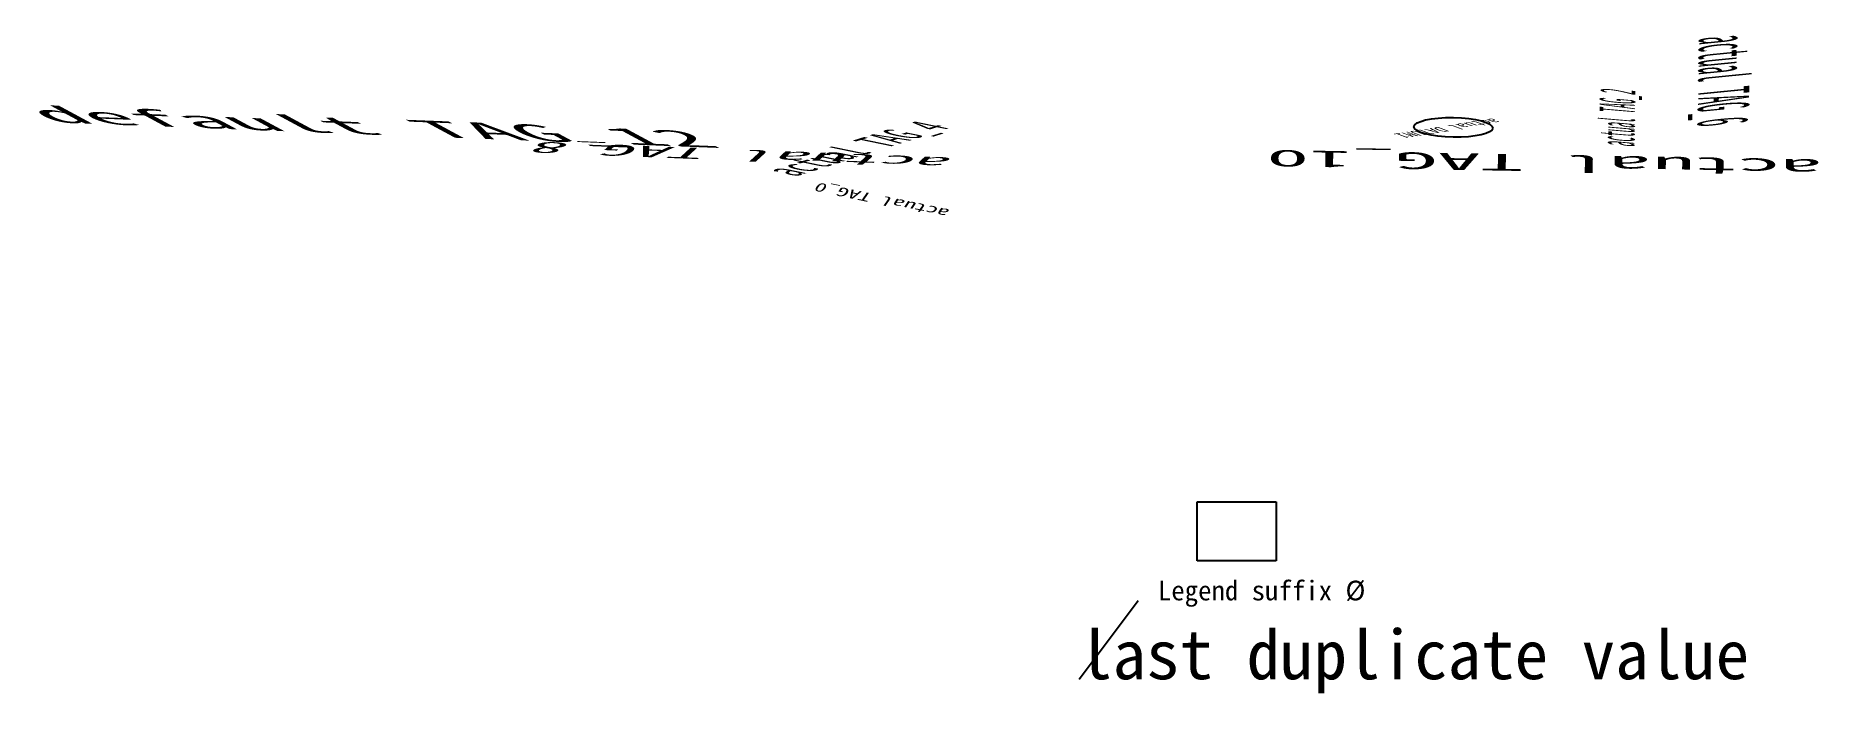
# Paper-space layout 'bLaD1' of a CAD drawing. Header units: metres. Extents: x -52 to 38.5, y 1.3 to 34.7.
import ezdxf
from ezdxf.enums import TextEntityAlignment as Align

# ---------------------------------------------------------------- set-up
doc = ezdxf.new("R2010")
doc.units = ezdxf.units.M
doc.layers.add('X-XX-AL-LEGENDA', color=7, linetype='Continuous')
picture_1 = doc.add_image_def('image1.png', size_in_pixel=(3, 2))

# ---------------------------------------------------------------- blocks, each defined once
blk = doc.blocks.new('Legenda Ø', base_point=(5, 7, 2))
blk.add_circle((5, 7), 1)
at = {"oblique": -25, "width": 0.86}
blk.add_attdef('TAG_6', text='', height=1.3, rotation=-90, dxfattribs=at).set_placement((11.2, 7.4, 2), align=Align.RIGHT)
at = {"extrusion": (0, 0, -1), "oblique": 15, "flags": 1}
for tag, height, rotation, width, p in [('PROJECTNAAM', 0.6, -90, 0.72, (8.4, 8.8, 2)), ('TAG_11', 1.8, 270, 0.96, (13.2, 6.4, 2))]:
    blk.add_attdef(tag, text='', height=height, rotation=rotation, dxfattribs=dict(at, width=width)).set_placement(p, align=Align.BOTTOM_CENTER)
at = {"oblique": 15, "width": 0.78}
blk.add_attdef('TAG_2', text='', height=0.9, rotation=90, dxfattribs=at).set_placement((9.6, 8.2, 2), align=Align.CENTER)
at = {"extrusion": (0, 0, -1), "width": 0.88, "flags": 1}
blk.add_attdef('TAG_7', text='', height=1.4, dxfattribs=at).set_placement((11.6, 7.2, 2), align=Align.BOTTOM_LEFT)
at = {"extrusion": (0, 0, -1), "oblique": -25, "width": 0.8, "flags": 1}
blk.add_attdef('TAG_3', text='', height=1, rotation=180, dxfattribs=at).set_placement((10, 8, 2), align=Align.BOTTOM_RIGHT)
for tag, p, height, rotation, width in [('DATUM1', (6, 8, 3), 0.5, -145, 0.7), ('TAG_10', (14.4, 4.4, 4.2), 1.7, 180, 0.94)]:
    blk.add_attdef(tag, p, '', height=height, rotation=rotation, dxfattribs=dict(width=width))
at = {"extrusion": (0.3, 0.4, 1), "oblique": -25, "width": 0.98, "flags": 2}
blk.add_attdef('TAG_12', text='', height=1.9, rotation=-145, dxfattribs=at).set_placement((13.6, 6.2, 2), align=Align.MIDDLE_RIGHT)
at = {"extrusion": (0.3, 0.4, 1), "oblique": 15, "width": 0.9, "flags": 2}
blk.add_attdef('TAG_8', text='', height=1.5, rotation=35, dxfattribs=at).set_placement((12, 7, 2), align=Align.MIDDLE_CENTER)
at = {"extrusion": (0.3, 0.4, 1), "width": 0.82, "flags": 2}
blk.add_attdef('TAG_4', text='', height=1.1, rotation=270, dxfattribs=at).set_placement((10.4, 7.8, 2), align=Align.MIDDLE_LEFT)
at = {"extrusion": (0.0001, 0.5, 1), "flags": 3}
blk.add_attdef('TAG_13', text='', height=2, rotation=-90, dxfattribs=at).set_placement((14, 6, 2), align=Align.TOP_LEFT)
at = {"extrusion": (0.3, 0.4, 1), "oblique": -25, "width": 0.74, "flags": 2}
blk.add_attdef('TAG_0', text='', height=0.7, dxfattribs=at).set_placement((8.8, 8.6, 2), align=Align.MIDDLE_RIGHT)
at = {"extrusion": (0.0001, 0.5, 1), "oblique": -25, "width": 0.92, "flags": 3}
blk.add_attdef('TAG_9', text='', height=1.6, rotation=90, dxfattribs=at).set_placement((12.4, 6.8, 2), align=Align.TOP_RIGHT)
at = {"extrusion": (0.0001, 0.5, 1), "oblique": 15, "width": 0.84, "flags": 3}
blk.add_attdef('TAG_5', text='', height=1.2, rotation=-145, dxfattribs=at).set_placement((10.8, 7.6, 2), align=Align.TOP_CENTER)
at = {"extrusion": (0.0001, 0.5, 1), "width": 0.76, "flags": 3}
blk.add_attdef('TAG_1', text='', height=0.8, rotation=35, dxfattribs=at).set_placement((9.2, 8.4, 2), align=Align.TOP_LEFT)

psp = doc.layouts.new('bLaD1')

# ---------------------------------------------------------------- linework, layer by layer
psp.add_line((1, 2), (4, 6))

# ---------------------------------------------------------------- block references
at = {"layer": 'X-XX-AL-LEGENDA', "color": 5}
ref = psp.add_blockref('Legenda Ø', (20, 30, 3), dxfattribs=dict(at, xscale=-2, yscale=-0.5, zscale=-3, rotation=179))
ref.add_attrib('DATUM1', 'actual DATUM1', (22.008, 30.465), dxfattribs={"layer": '0', "height": 0.30062, "rotation": -171.07087, "oblique": -60.42243, "width": 1.936401})
ref.add_attrib('TAG_0', 'actual TAG_0', dxfattribs={"layer": '0', "extrusion": (-0.186389, -0.906439, 0.378981), "height": 1.21333, "rotation": -180, "oblique": 9.01073, "width": 0.69498, "flags": 2}).set_placement((-17.478, 1.763, -25.164), align=Align.MIDDLE_RIGHT)
ref.add_attrib('TAG_2', 'actual TAG_2', dxfattribs={"layer": '0', "height": 1.79597, "rotation": 89, "oblique": 3.83236, "width": 0.195437}).set_placement((29.209, 30.439, 3), align=Align.CENTER)
ref.add_attrib('TAG_4', 'actual TAG_4', dxfattribs={"layer": '0', "extrusion": (-0.186389, -0.906439, 0.378981), "height": 1.47926, "rotation": 55.69953, "oblique": -34.30047, "width": 1.070131, "flags": 2}).set_placement((-19.291, 2.923, -25.164), align=Align.MIDDLE_LEFT)
ref.add_attrib('TAG_6', 'actual TAG_6', dxfattribs={"layer": '0', "height": 2.58251, "rotation": -91, "oblique": -6.64935, "width": 0.216456}).set_placement((32.402, 29.984, 3), align=Align.RIGHT)
ref.add_attrib('TAG_8', 'actual TAG_8', dxfattribs={"layer": '0', "extrusion": (-0.186389, -0.906439, 0.378981), "height": 1.39336, "rotation": -156.37094, "oblique": 38.92458, "width": 2.010126, "flags": 2}).set_placement((-21.105, 4.083, -25.164), align=Align.MIDDLE_CENTER)
ref.add_attrib('TAG_10', 'actual TAG_10', (38.774, 28.372, -3.6), dxfattribs={"layer": '0', "height": 0.85, "rotation": 179, "oblique": 360, "width": 3.76})
ref.add_attrib('TAG_12', 'default TAG_12', dxfattribs={"layer": '0', "extrusion": (-0.186389, -0.906439, 0.378981), "height": 2.00321, "rotation": 23.62906, "oblique": -27.99229, "width": 1.928438, "flags": 2}).set_placement((-22.918, 5.243, -25.164), align=Align.MIDDLE_RIGHT)
ref.add_attrib('TAG_0', 'last duplicate value', (1, 2), dxfattribs={"height": 2.5})

# ---------------------------------------------------------------- texts
psp.add_text('Legend suffix Ø', height=1).set_placement((5, 6))

# ---------------------------------------------------------------- pictures from other files: only their frames are drawn
image = psp.add_image(picture_1, insert=(7, 8), size_in_units=(4, 3))

doc.saveas('drawing.dxf')
